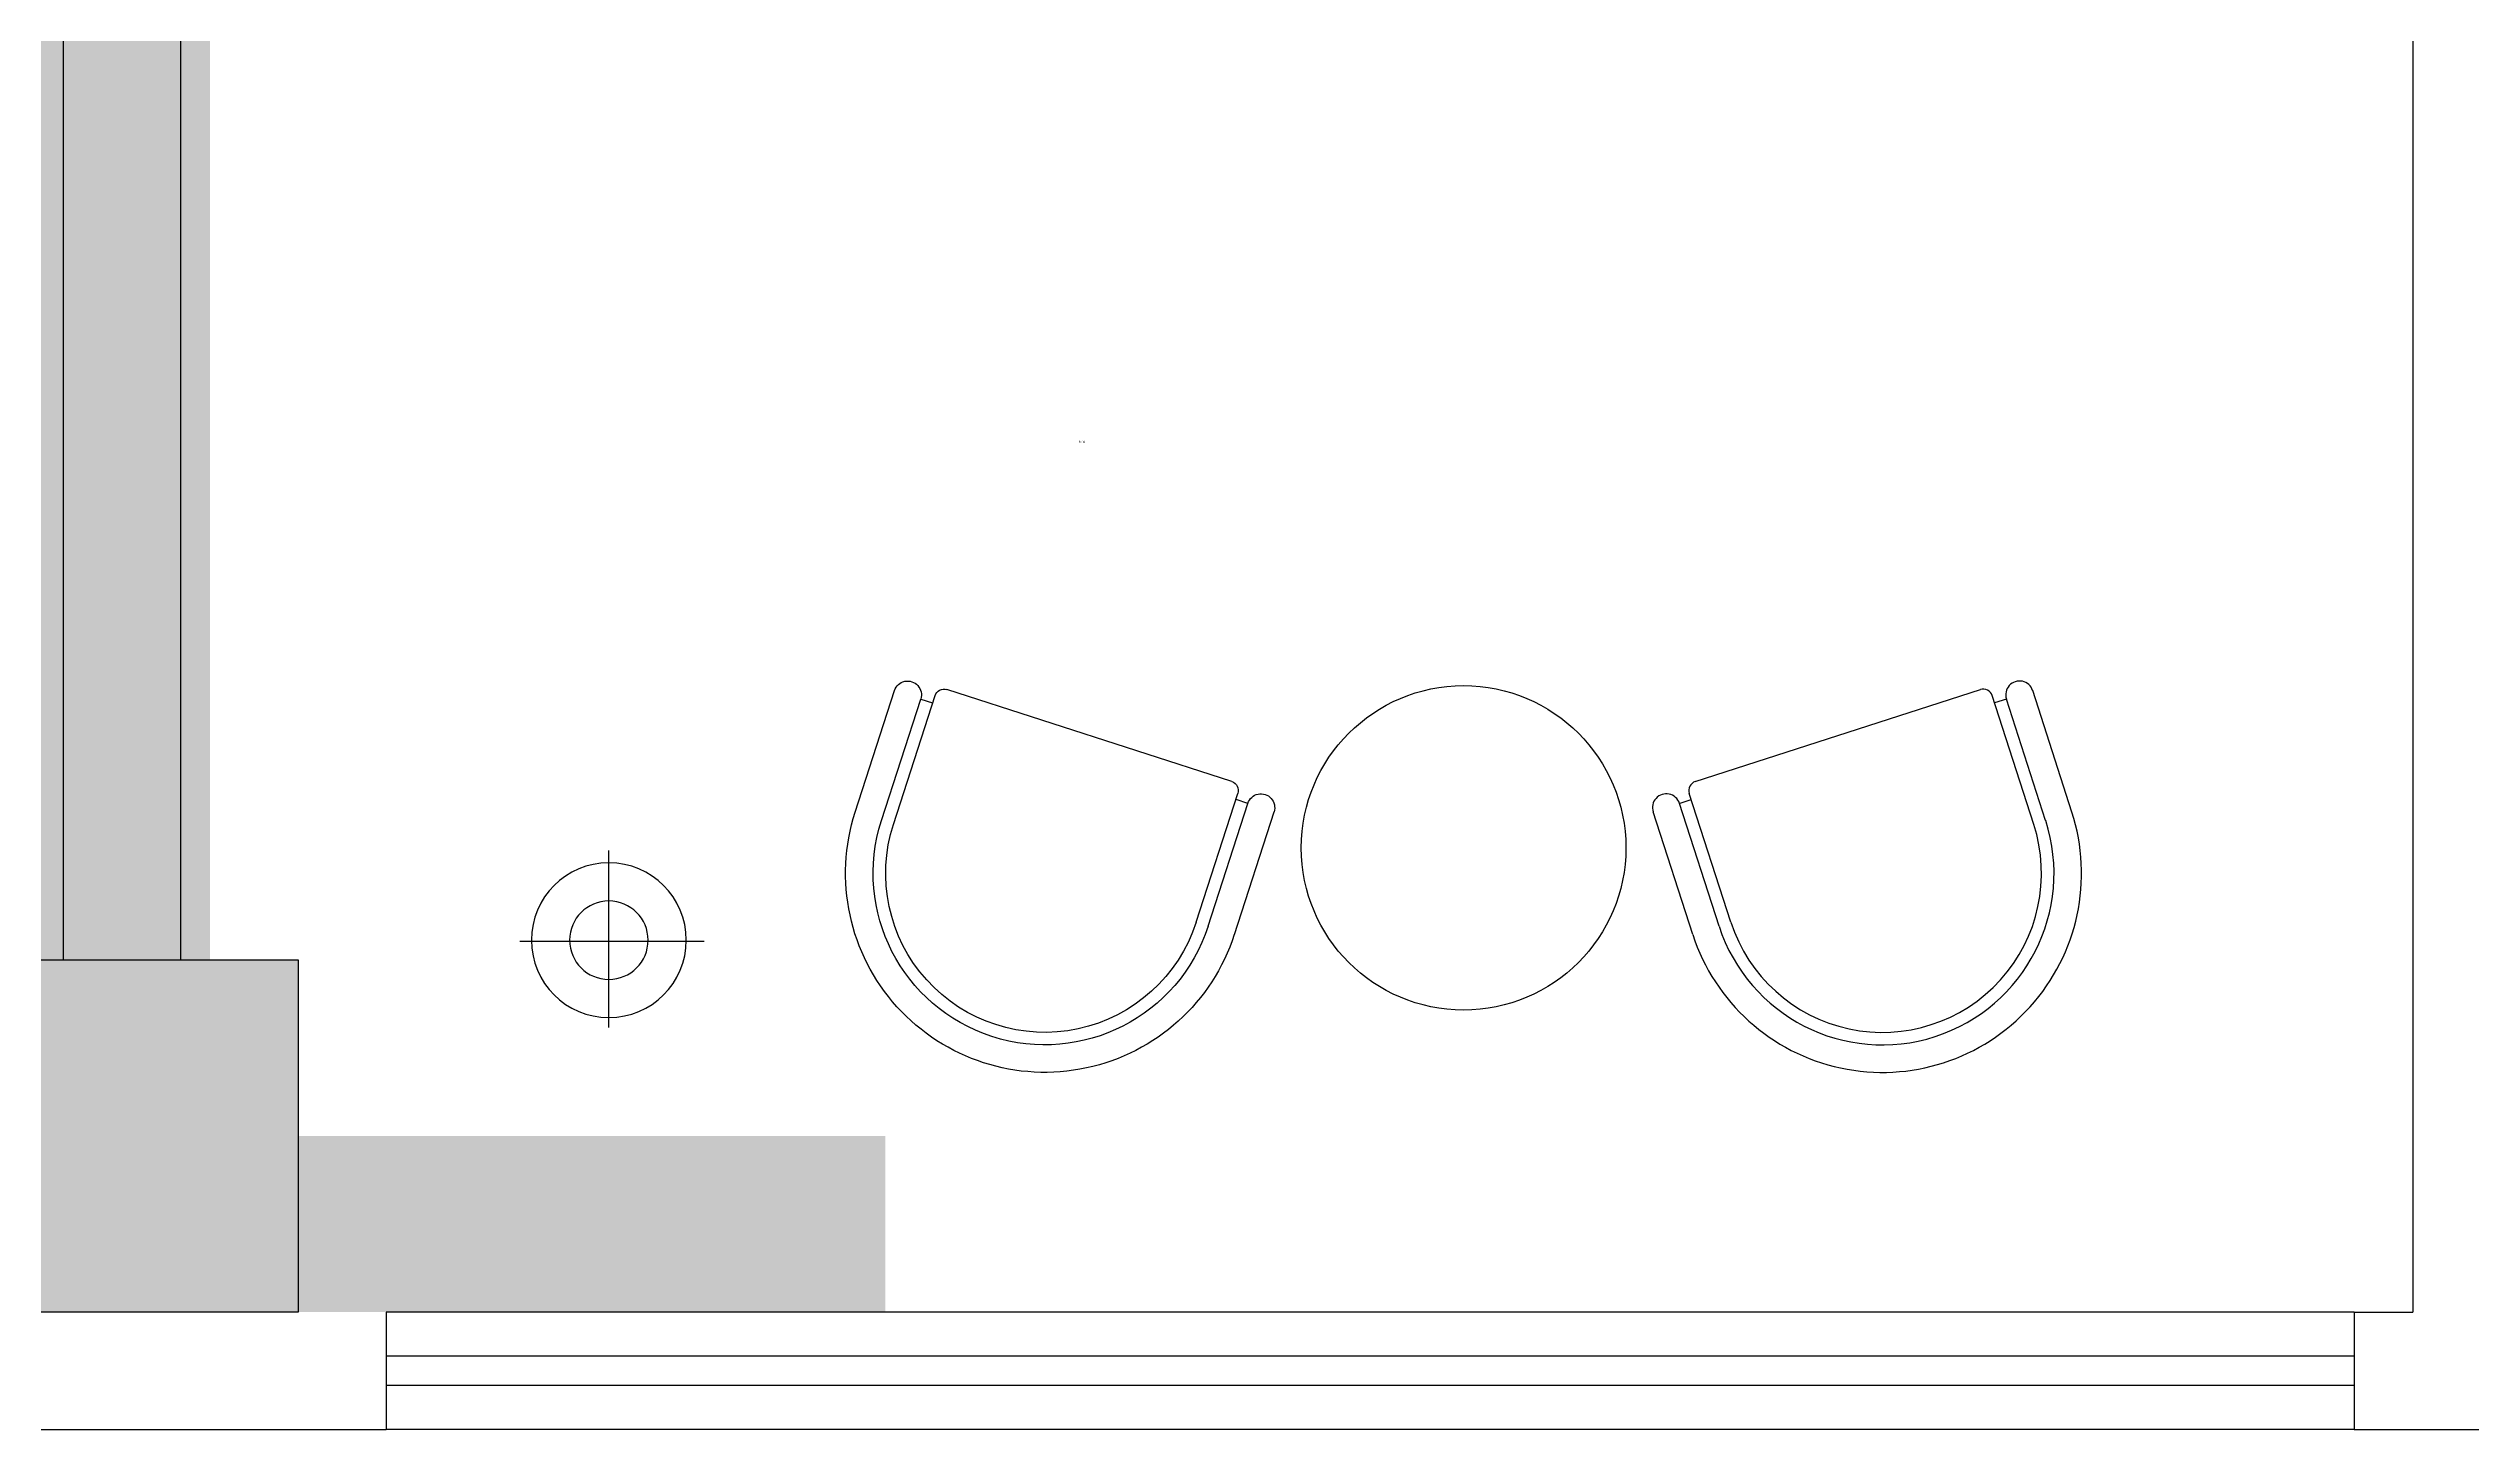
# Model space of a CAD drawing. Header units: centimetres. Extents: x 8510 to 16419, y -974 to 2536.
# Drawn here: x 12178.1 to 12590.6, y -207.9 to 27.4 of the extents above; entities that cross this region are included whole.
import ezdxf

# ---------------------------------------------------------------- set-up
doc = ezdxf.new("R2010")
doc.units = ezdxf.units.CM
for name, color, linetype in [('5', 5, 'Continuous'), ('AXIS', 3, 'Continuous'), ('P5', 5, 'Continuous'), ('窗线', 2, 'Continuous'), ('轴线', 1, 'Continuous')]:
    doc.layers.add(name, color=color, linetype=linetype)
doc.styles.add('文3.5', font='', dxfattribs={"height": 3.5})
doc.styles.get('文3.5').set_extended_font_data('PMingLiU')

# ---------------------------------------------------------------- blocks, each defined once
blk = doc.blocks.new('14')
at = {"layer": '5'}
for p, q in [((-328465.5, -97349.5), (-328465.5, -97035.9)), ((-328612.8, -97198.2), (-328311.3, -97198.2))]:
    blk.add_line(p, q, dxfattribs=at)
for radius in [131.8, 66.8]:
    blk.add_circle((-328463.8, -97198.2), radius, dxfattribs=at)
blk = doc.blocks.new('15')
at = {"layer": '5'}
for p, q in [((-326733.9, -97218.7), (-326801.4, -97427.8)), ((-326689.2, -97233.1), (-326756.7, -97442.2)), ((-326669, -97239.7), (-326739.9, -97459.2)), ((-326153.4, -97406.3), (-326224.3, -97625.8)), ((-326133.2, -97412.8), (-326200, -97619.9)), ((-326088.5, -97427.3), (-326155.3, -97634.3)), ((-326756.9, -97442.2), (-326736.7, -97448.5)), ((-326729.6, -97479.3), (-326244.4, -97636.1)), ((-326200, -97619.9), (-326220.3, -97613.3))]:
    blk.add_line(p, q, dxfattribs=at)
at = {"layer": '5', "extrusion": (0, 0, -1)}
for centre, major_axis, start_param, end_param in [((-326411.2, -97323), (-154.4, 301.9), -0.78537, 2.356223), ((-326411.2, -97323), (-133.3, 260), -0.784328, 2.357264), ((-326411.2, -97323), (-123.9, 240.9), -0.783289, 2.358304), ((-326779.1, -97435), (-16.6, 16.6), 2.668774, 5.810367), ((-326724.7, -97464.1), (-11.3, 11.3), 4.239571, 5.810367), ((-326239.5, -97620.9), (-11.3, 11.3), 2.668774, 4.239571), ((-326177.7, -97627.1), (-16.6, 16.6), 2.668774, 5.810367)]:
    blk.add_ellipse(centre, major_axis=major_axis, ratio=1, start_param=start_param, end_param=end_param, dxfattribs=at)
blk = doc.blocks.new('42')
at = {"layer": '5'}
blk.add_circle((-88083.1, -75991.9), 276.3, dxfattribs=at)
at = {"layer": '5', "linetype": 'Continuous', "extrusion": (0, 0, -1), "xscale": -1, "zscale": -1, "rotation": 180}
blk.add_blockref('15', (415207.2, -173358.3), dxfattribs=at)
at = {"layer": '5', "linetype": 'Continuous', "xscale": -1}
for name, p, rotation in [('15', (239041, -173358.3), 180), ('14', (7660.1, 252314.6), 270)]:
    blk.add_blockref(name, p, dxfattribs=dict(at, rotation=rotation))
blk = doc.blocks.new('43')
at = {"layer": 'P5'}
blk.add_blockref('42', (0, 0), dxfattribs=at)

msp = doc.modelspace()

# ---------------------------------------------------------------- linework, layer by layer
at = {"layer": '窗线', "color": 7}
for p, q in [((12570.58, -187.87), (12235.58, -187.87)), ((12570.58, -195.37), (12235.58, -195.37)), ((12570.58, -200.37), (12235.58, -200.37)), ((12570.58, -207.87), (12235.58, -207.87))]:
    msp.add_line(p, q, dxfattribs=at)
at = {"layer": '轴线', "color": 7}
for p, q in [((12580.58, 709.63), (12580.58, -187.87)), ((12180.58, 424.63), (12180.58, -127.87)), ((12200.58, 424.63), (12200.58, -127.87)), ((12235.58, -187.87), (12235.58, -207.87)), ((12570.58, -187.87), (12580.58, -187.87)), ((12570.58, -187.87), (12570.58, -207.87)), ((12145.58, -207.87), (12235.58, -207.87)), ((12570.58, -207.87), (12600.58, -207.87))]:
    msp.add_line(p, q, dxfattribs=at)
msp.add_lwpolyline([(12160.58, -127.87), (12220.58, -127.87), (12220.58, -187.87), (12160.58, -187.87)], close=True, dxfattribs=at)
for points in [[(12175.58, -142.87), (12205.58, -142.87), (12175.58, 42.13), (12205.58, 42.13)], [(12160.58, -127.87), (12220.58, -127.87), (12160.58, -187.87), (12220.58, -187.87)], [(12060.58, -187.87), (12320.58, -187.87), (12060.58, -157.87), (12320.58, -157.87)]]:
    msp.add_solid(points, dxfattribs=at)

# ---------------------------------------------------------------- block references
at = {"layer": 'P5', "color": 7, "xscale": 0.1, "yscale": 0.1, "zscale": 0.1}
msp.add_blockref('43', (21227.3, 7490.41), dxfattribs=at)

# ---------------------------------------------------------------- texts
at = {"layer": 'AXIS', "color": 7, "style": '文3.5'}
msp.add_text('标间', height=0.35, dxfattribs=at).set_placement((12353.54, -39.78))

doc.saveas('drawing.dxf')
